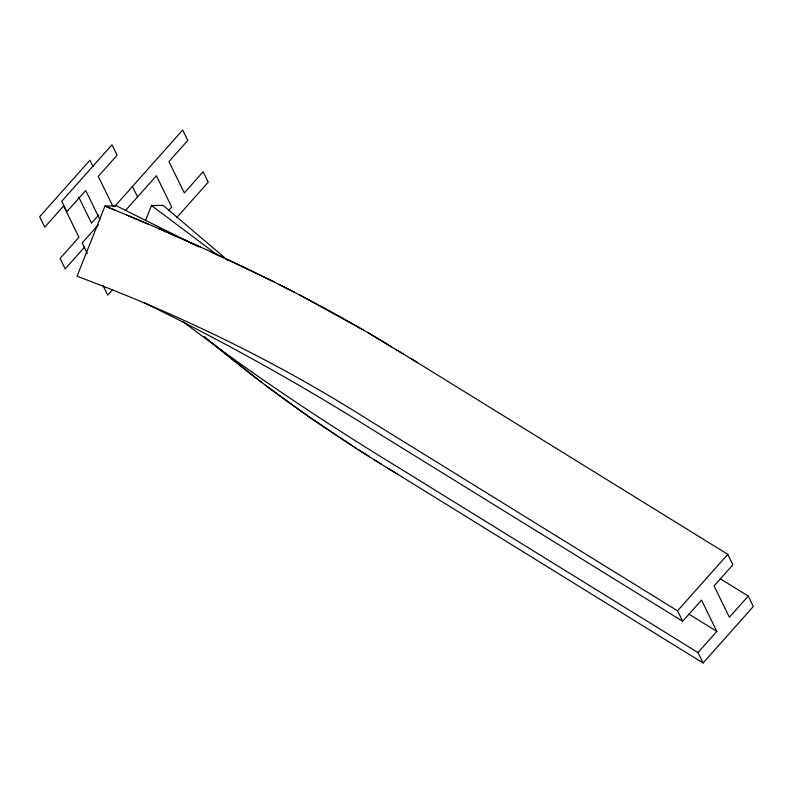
<?xml version="1.0" encoding="UTF-8"?>
<svg xmlns="http://www.w3.org/2000/svg" width="793" height="793" viewBox="0 0 793 793"><rect width="100%" height="100%" fill="white"/><g stroke="black" fill="none" stroke-linecap="round" stroke-linejoin="round"><path stroke-width="1.19" d="M145.575 220.404L151.493 205.516L163.12 205.387L228.097 260.58M98.877 214.844L91.502 223.13L78.814 197.239M98.391 224.766L82.175 242.985L87.289 253.423M114.41 206.765L182.697 130.012L187.812 140.44L168.959 161.623L184.293 192.917L203.137 171.734L208.252 182.172L176.631 217.698M84.653 247L65.204 268.867L60.09 258.439L78.943 237.256L63.609 205.962L44.765 227.145L39.65 216.717L89.916 160.226L92.979 166.49M125.254 210.75L156.399 175.749L171.724 207.042L168.443 210.73M112.586 289.673L107.729 295.145L103.13 285.758M720.242 578.771L748.235 596.068L753.35 606.496L703.084 662.988L697.979 652.56L716.822 631.377L701.498 600.083L682.644 621.266L677.539 610.828L727.796 554.347L416.137 361.796L367.942 332.723M748.235 596.068L729.391 617.251L714.057 585.958L732.91 564.775L727.796 554.347M115.828 210.512L104.983 206.031L77.04 276.261C178.276 313.949 275.914 361.301 367.209 419.101L677.539 610.828M126.642 215.012L148.172 224.112M158.897 228.701L201.412 247.456M211.939 252.243L274.081 281.902M143.305 302.331C220.246 339.731 295.046 381.433 367.655 426.654L682.644 621.266M279.166 284.459L294.342 292.191M198.518 246.792L116.611 205.902L104.983 206.031C203.553 246.425 300.686 291.2 391.673 346.848M299.367 294.798L363.154 329.928M396.381 349.703L403.429 353.995M410.457 358.297L417.465 362.609M688.83 614.069L716.822 631.377M697.979 652.56L396.986 466.591C323.445 421.787 251.708 373.969 183.173 321.789M703.084 662.988L391.445 470.427C325.864 430.46 262.909 386.132 204.297 336.47M388.104 468.356L397.432 474.135M381.126 464.024L374.167 459.662M369.538 456.758L358.02 449.443M355.72 447.976L308.477 416.503L265.437 385.289M218.224 255.663L151.493 205.516M261.234 382.097L212.237 343.091M132.441 186.504L137.546 196.932M113.062 206.606L98.263 176.393L117.106 155.21L112.001 144.782L61.735 201.263L66.85 211.701L85.694 190.518L99.968 219.651"/></g></svg>
